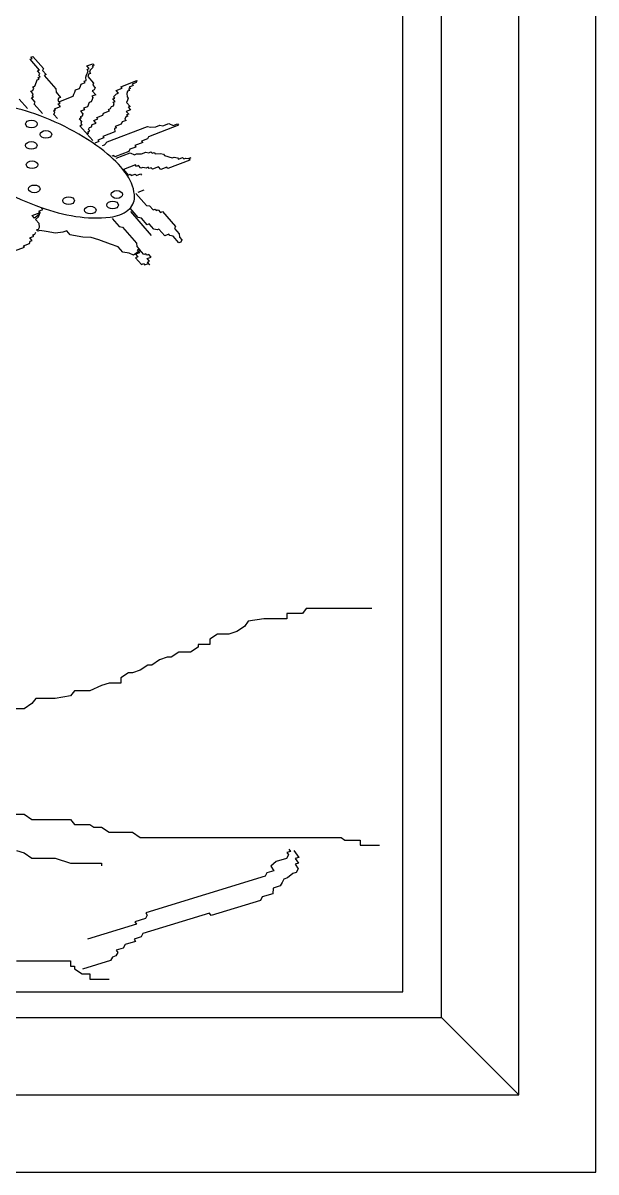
# Model space of a CAD drawing. Header units: millimetres. Extents: x 3060 to 28796, y 18778 to 36190.
# Drawn here: x 9273.6 to 9451.6, y 35623.8 to 35981 of the extents above; entities that cross this region are included whole.
import ezdxf

# ---------------------------------------------------------------- set-up
doc = ezdxf.new("R2010")
doc.units = ezdxf.units.MM

# ---------------------------------------------------------------- blocks, each defined once
blk = doc.blocks.new('A$C6FB662AA')
for p, q in [((1883.86, 1580.84), (1883.86, 2060.84)), ((1859.86, 1604.84), (1859.86, 2036.84)), ((1835.86, 1628.84), (1835.86, 2012.84)), ((1823.86, 1636.84), (1823.86, 2004.84)), ((1708.09, 1926.74), (1708.72, 1926.98)), ((1710.98, 1923.42), (1708.09, 1926.74)), ((1708.35, 1927.4), (1708.98, 1927.64)), ((1708.72, 1926.98), (1708.35, 1927.4)), ((1708.98, 1927.64), (1712.23, 1923.9)), ((1725.7, 1924.67), (1727.57, 1925.39)), ((1727.57, 1925.39), (1727.93, 1924.97)), ((1710.36, 1923.18), (1710.98, 1923.42)), ((1711.08, 1922.35), (1710.36, 1923.18)), ((1710.82, 1921.69), (1711.08, 1922.35)), ((1712.23, 1923.9), (1711.96, 1923.24)), ((1711.96, 1923.24), (1713.05, 1922)), ((1713.05, 1922), (1712.42, 1921.76)), ((1712.42, 1921.76), (1716.03, 1917.6)), ((1725.38, 1921.21), (1725.64, 1921.87)), ((1725.64, 1921.87), (1725.9, 1922.53)), ((1726.43, 1923.84), (1725.7, 1924.67)), ((1725.8, 1923.6), (1726.43, 1923.84)), ((1726.16, 1923.18), (1725.8, 1923.6)), ((1725.9, 1922.53), (1726.16, 1923.18)), ((1726.26, 1922.11), (1726, 1921.45)), ((1726.89, 1922.35), (1726.26, 1922.11)), ((1726.79, 1923.42), (1726.52, 1922.77)), ((1726.52, 1922.77), (1726.89, 1922.35)), ((1727.67, 1924.32), (1726.79, 1923.42)), ((1727.93, 1924.97), (1727.31, 1924.73)), ((1727.31, 1924.73), (1727.67, 1924.32)), ((1708.88, 1918.17), (1709.51, 1918.41)), ((1709.24, 1917.76), (1708.88, 1918.17)), ((1709.51, 1918.41), (1710.03, 1919.72)), ((1710.03, 1919.72), (1710.29, 1920.38)), ((1710.29, 1920.38), (1710.92, 1920.62)), ((1710.55, 1921.04), (1711.18, 1921.28)), ((1710.92, 1920.62), (1710.55, 1921.04)), ((1711.18, 1921.28), (1710.82, 1921.69)), ((1723.44, 1917.69), (1723.71, 1918.35)), ((1723.71, 1918.35), (1723.97, 1919.01)), ((1723.97, 1919.01), (1725.21, 1919.49)), ((1724.85, 1919.9), (1725.48, 1920.14)), ((1725.21, 1919.49), (1724.85, 1919.9)), ((1725.48, 1920.14), (1725.38, 1921.21)), ((1726, 1921.45), (1727.8, 1919.38)), ((1727.8, 1919.38), (1727.54, 1918.72)), ((1727.54, 1918.72), (1728.26, 1917.89)), ((1736.3, 1918.22), (1741.28, 1920.14)), ((1736.66, 1917.8), (1736.3, 1918.22)), ((1740.14, 1918.59), (1738.89, 1918.11)), ((1741.02, 1919.49), (1739.78, 1919.01)), ((1739.78, 1919.01), (1740.14, 1918.59)), ((1741.28, 1920.14), (1741.02, 1919.49)), ((1708.36, 1916.86), (1708.98, 1917.1)), ((1709.08, 1916.03), (1708.36, 1916.86)), ((1708.56, 1914.72), (1709.18, 1914.96)), ((1709.64, 1913.47), (1708.56, 1914.72)), ((1708.82, 1915.37), (1709.08, 1916.03)), ((1709.18, 1914.96), (1708.82, 1915.37)), ((1708.98, 1917.1), (1709.24, 1917.76)), ((1716.03, 1917.6), (1716.13, 1916.53)), ((1716.13, 1916.53), (1717.57, 1914.87)), ((1716.95, 1914.63), (1716.69, 1913.98)), ((1717.57, 1914.87), (1716.95, 1914.63)), ((1717.05, 1913.56), (1721.41, 1915.24)), ((1721.41, 1915.24), (1721.67, 1915.9)), ((1721.67, 1915.9), (1721.94, 1916.56)), ((1721.94, 1916.56), (1722.2, 1917.21)), ((1722.2, 1917.21), (1723.44, 1917.69)), ((1728.46, 1915.75), (1727.22, 1915.27)), ((1727.22, 1915.27), (1727.58, 1914.85)), ((1727.58, 1914.85), (1727.31, 1914.2)), ((1728, 1917.23), (1727.38, 1916.99)), ((1727.38, 1916.99), (1728.46, 1915.75)), ((1728.26, 1917.89), (1728, 1917.23)), ((1733.74, 1914.46), (1734.37, 1914.7)), ((1734, 1915.11), (1734.89, 1916.01)), ((1734.37, 1914.7), (1734, 1915.11)), ((1734.79, 1917.08), (1736.66, 1917.8)), ((1735.51, 1916.25), (1734.79, 1917.08)), ((1734.89, 1916.01), (1735.51, 1916.25)), ((1738.37, 1916.8), (1738.1, 1916.14)), ((1738.1, 1916.14), (1738.2, 1915.07)), ((1738.2, 1915.07), (1738.56, 1914.66)), ((1738.56, 1914.66), (1738.3, 1914)), ((1738.99, 1917.04), (1738.37, 1916.8)), ((1739.25, 1917.7), (1738.63, 1917.45)), ((1738.63, 1917.45), (1738.99, 1917.04)), ((1738.89, 1918.11), (1739.25, 1917.7)), ((1704.72, 1914.35), (1707.24, 1911.44)), ((1709.38, 1912.82), (1709.64, 1913.47)), ((1711.9, 1909.91), (1709.38, 1912.82)), ((1715.64, 1911.35), (1717.51, 1912.07)), ((1716, 1910.94), (1715.64, 1911.35)), ((1716.69, 1913.98), (1717.05, 1913.56)), ((1716.79, 1912.9), (1717.41, 1913.14)), ((1717.51, 1912.07), (1716.79, 1912.9)), ((1717.41, 1913.14), (1717.05, 1913.56)), ((1725.02, 1911.09), (1723.77, 1910.61)), ((1725.9, 1911.99), (1724.66, 1911.51)), ((1724.66, 1911.51), (1725.02, 1911.09)), ((1726.43, 1913.3), (1725.9, 1911.99)), ((1727.05, 1913.54), (1726.43, 1913.3)), ((1727.31, 1914.2), (1727.05, 1913.54)), ((1732.43, 1911.18), (1733.05, 1911.42)), ((1732.79, 1910.76), (1732.43, 1911.18)), ((1733.05, 1911.42), (1733.32, 1912.08)), ((1733.32, 1912.08), (1733.94, 1912.32)), ((1734.46, 1913.63), (1733.74, 1914.46)), ((1733.84, 1913.39), (1734.46, 1913.63)), ((1734.2, 1912.97), (1733.84, 1913.39)), ((1733.94, 1912.32), (1734.2, 1912.97)), ((1739.22, 1911.03), (1737.97, 1910.55)), ((1738.3, 1914), (1738.04, 1913.34)), ((1738.04, 1913.34), (1739.12, 1912.1)), ((1739.12, 1912.1), (1738.5, 1911.86)), ((1738.5, 1911.86), (1739.22, 1911.03)), ((1715.38, 1910.7), (1716, 1910.94)), ((1715.74, 1910.28), (1715.38, 1910.7)), ((1715.48, 1909.62), (1715.74, 1910.28)), ((1716.56, 1908.38), (1715.48, 1909.62)), ((1723.97, 1908.47), (1723.35, 1908.23)), ((1723.35, 1908.23), (1724.07, 1907.4)), ((1724.23, 1909.12), (1723.61, 1908.88)), ((1723.61, 1908.88), (1723.97, 1908.47)), ((1723.77, 1910.61), (1724.5, 1909.78)), ((1724.5, 1909.78), (1724.23, 1909.12)), ((1727.91, 1907.77), (1729.15, 1908.25)), ((1728.63, 1906.94), (1727.91, 1907.77)), ((1728.79, 1908.66), (1730.66, 1909.39)), ((1729.15, 1908.25), (1728.79, 1908.66)), ((1730.66, 1909.39), (1730.92, 1910.04)), ((1730.92, 1910.04), (1732.79, 1910.76)), ((1737.91, 1907.75), (1736.66, 1907.27)), ((1737.81, 1908.82), (1737.55, 1908.16)), ((1737.55, 1908.16), (1737.91, 1907.75)), ((1738.43, 1909.06), (1737.81, 1908.82)), ((1737.97, 1910.55), (1738.7, 1909.72)), ((1738.7, 1909.72), (1738.07, 1909.47)), ((1738.07, 1909.47), (1738.43, 1909.06)), ((1724.17, 1906.32), (1723.55, 1906.08)), ((1723.55, 1906.08), (1726.07, 1903.18)), ((1724.07, 1907.4), (1723.81, 1906.74)), ((1723.81, 1906.74), (1724.17, 1906.32)), ((1725.97, 1904.25), (1726.6, 1904.49)), ((1726.33, 1903.83), (1725.97, 1904.25)), ((1726.24, 1904.9), (1726.5, 1905.56)), ((1726.6, 1904.49), (1726.24, 1904.9)), ((1726.5, 1905.56), (1727.12, 1905.8)), ((1727.12, 1905.8), (1727.38, 1906.46)), ((1727.38, 1906.46), (1728.63, 1906.94)), ((1734.37, 1904.16), (1730.63, 1902.72)), ((1732.07, 1901.06), (1744.53, 1905.87)), ((1734.89, 1905.47), (1734.27, 1905.23)), ((1734.27, 1905.23), (1734.37, 1904.16)), ((1736.4, 1906.61), (1734.53, 1905.89)), ((1734.53, 1905.89), (1734.89, 1905.47)), ((1736.66, 1907.27), (1736.4, 1906.61)), ((1744.53, 1905.87), (1745.52, 1905.69)), ((1754.18, 1906.26), (1744.83, 1902.65)), ((1745.52, 1905.69), (1747.13, 1905.76)), ((1747.13, 1905.76), (1748.37, 1906.24)), ((1748.37, 1906.24), (1749.36, 1906.07)), ((1749.36, 1906.07), (1751.22, 1906.79)), ((1751.22, 1906.79), (1752.57, 1906.2)), ((1752.57, 1906.2), (1753.82, 1906.68)), ((1753.82, 1906.68), (1754.18, 1906.26)), ((1725.71, 1903.59), (1726.33, 1903.83)), ((1727.52, 1901.51), (1725.71, 1903.59)), ((1729.48, 1901.17), (1728.24, 1900.68)), ((1730.99, 1902.3), (1729.12, 1901.58)), ((1729.12, 1901.58), (1729.48, 1901.17)), ((1730.63, 1902.72), (1730.99, 1902.3)), ((1731.19, 1900.16), (1732.07, 1901.06)), ((1743.06, 1900.86), (1740.57, 1899.9)), ((1744.57, 1902), (1742.7, 1901.28)), ((1742.7, 1901.28), (1743.06, 1900.86)), ((1744.83, 1902.65), (1744.57, 1902)), ((1730.57, 1899.92), (1731.19, 1900.16)), ((1734.08, 1896.84), (1733.45, 1896.6)), ((1734.44, 1896.42), (1734.08, 1896.84)), ((1738.8, 1898.11), (1734.44, 1896.42)), ((1734.8, 1896.01), (1739.16, 1897.69)), ((1739.06, 1898.76), (1738.8, 1898.11)), ((1740.93, 1899.48), (1739.06, 1898.76)), ((1739.16, 1897.69), (1740.5, 1897.1)), ((1740.5, 1897.1), (1741.13, 1897.34)), ((1740.57, 1899.9), (1740.93, 1899.48)), ((1741.13, 1897.34), (1742.73, 1897.41)), ((1742.73, 1897.41), (1743.98, 1897.89)), ((1743.98, 1897.89), (1744.96, 1897.71)), ((1744.96, 1897.71), (1745.59, 1897.95)), ((1745.59, 1897.95), (1745.95, 1897.54)), ((1745.95, 1897.54), (1746.57, 1897.78)), ((1746.57, 1897.78), (1746.93, 1897.36)), ((1746.93, 1897.36), (1748.54, 1897.43)), ((1748.54, 1897.43), (1749.52, 1897.25)), ((1749.52, 1897.25), (1749.88, 1896.84)), ((1749.88, 1896.84), (1752.21, 1896.07)), ((1740.8, 1893.89), (1737.06, 1892.44)), ((1741.16, 1893.47), (1740.8, 1893.89)), ((1741.78, 1893.71), (1741.16, 1893.47)), ((1742.51, 1892.88), (1741.78, 1893.71)), ((1744.74, 1893.19), (1744.11, 1892.95)), ((1745.1, 1892.77), (1744.74, 1893.19)), ((1747.95, 1893.32), (1746.08, 1892.6)), ((1748.67, 1892.49), (1747.95, 1893.32)), ((1750.54, 1893.21), (1748.67, 1892.49)), ((1750.9, 1892.79), (1750.54, 1893.21)), ((1757.75, 1895.44), (1750.9, 1892.79)), ((1752.21, 1896.07), (1752.83, 1896.31)), ((1752.83, 1896.31), (1753.82, 1896.14)), ((1753.82, 1896.14), (1754.18, 1895.72)), ((1754.18, 1895.72), (1755.43, 1896.21)), ((1755.43, 1896.21), (1755.79, 1895.79)), ((1755.79, 1895.79), (1756.41, 1896.03)), ((1756.41, 1896.03), (1757.39, 1895.86)), ((1757.39, 1895.86), (1758.02, 1896.1)), ((1758.02, 1896.1), (1757.39, 1895.86)), ((1757.39, 1895.86), (1757.75, 1895.44)), ((1737.06, 1892.44), (1738.5, 1890.78)), ((1738.5, 1890.78), (1739.13, 1891.02)), ((1739.13, 1891.02), (1739.49, 1890.61)), ((1739.49, 1890.61), (1740.73, 1891.09)), ((1740.73, 1891.09), (1741.1, 1890.67)), ((1741.1, 1890.67), (1742.34, 1891.15)), ((1742.34, 1891.15), (1742.7, 1890.74)), ((1743.13, 1893.12), (1742.51, 1892.88)), ((1744.11, 1892.95), (1743.13, 1893.12)), ((1745.72, 1893.01), (1745.1, 1892.77)), ((1746.08, 1892.6), (1745.72, 1893.01)), ((1743.46, 1886.04), (1741.59, 1885.32)), ((1740.97, 1885.08), (1744.21, 1881.34)), ((1708.7, 1878.16), (1711.19, 1879.12)), ((1711.19, 1879.12), (1710.57, 1878.88)), ((1710.57, 1878.88), (1710.93, 1878.47)), ((1710.67, 1877.81), (1711.19, 1879.12)), ((1710.83, 1879.54), (1712.08, 1880.02)), ((1711.19, 1879.12), (1710.83, 1879.54)), ((1712.08, 1880.02), (1711.71, 1880.44)), ((1741.66, 1877.58), (1739.13, 1880.48)), ((1739.23, 1879.41), (1745.73, 1871.94)), ((1744.21, 1881.34), (1745.2, 1881.16)), ((1745.2, 1881.16), (1746.28, 1879.92)), ((1746.28, 1879.92), (1746.9, 1880.16)), ((1746.9, 1880.16), (1747.26, 1879.74)), ((1747.26, 1879.74), (1747.89, 1879.98)), ((1747.89, 1879.98), (1748.61, 1879.15)), ((1748.61, 1879.15), (1749.23, 1879.39)), ((1749.23, 1879.39), (1753.2, 1874.82)), ((1709.42, 1877.33), (1708.7, 1878.16)), ((1710.93, 1878.47), (1709.42, 1877.33)), ((1709.78, 1876.92), (1710.67, 1877.81)), ((1710.86, 1875.67), (1709.78, 1876.92)), ((1710.96, 1874.6), (1710.86, 1875.67)), ((1733.62, 1877.25), (1735.79, 1874.76)), ((1742.64, 1877.4), (1741.66, 1877.58)), ((1744.45, 1875.32), (1742.64, 1877.4)), ((1745.07, 1875.57), (1744.45, 1875.32)), ((1746.51, 1873.9), (1745.07, 1875.57)), ((1708.04, 1871.25), (1709.29, 1871.73)), ((1708.93, 1872.15), (1709.55, 1872.39)), ((1709.29, 1871.73), (1708.93, 1872.15)), ((1709.55, 1872.39), (1709.81, 1873.05)), ((1710.08, 1873.7), (1710.7, 1873.94)), ((1710.44, 1873.29), (1710.08, 1873.7)), ((1711.06, 1873.53), (1710.44, 1873.29)), ((1710.7, 1873.94), (1710.96, 1874.6)), ((1713.03, 1873.18), (1711.06, 1873.53)), ((1715.98, 1872.65), (1713.03, 1873.18)), ((1718.21, 1872.96), (1715.98, 1872.65)), ((1719.46, 1873.44), (1718.21, 1872.96)), ((1720.54, 1872.2), (1719.46, 1873.44)), ((1721.52, 1872.02), (1720.54, 1872.2)), ((1724.47, 1871.5), (1721.52, 1872.02)), ((1735.79, 1874.76), (1736.77, 1874.58)), ((1736.77, 1874.58), (1741.1, 1869.6)), ((1747.5, 1873.73), (1746.51, 1873.9)), ((1748.12, 1873.97), (1747.5, 1873.73)), ((1749.92, 1871.89), (1748.12, 1873.97)), ((1751.17, 1872.37), (1749.92, 1871.89)), ((1751.53, 1871.96), (1751.17, 1872.37)), ((1752.51, 1871.78), (1751.53, 1871.96)), ((1754.32, 1869.71), (1752.51, 1871.78)), ((1753.2, 1874.82), (1752.94, 1874.17)), ((1752.94, 1874.17), (1754.38, 1872.51)), ((1754.38, 1872.51), (1754.48, 1871.43)), ((1703.26, 1867.19), (1706.37, 1868.39)), ((1706.01, 1868.8), (1707.88, 1869.53)), ((1706.37, 1868.39), (1706.01, 1868.8)), ((1707.88, 1869.53), (1708.14, 1870.18)), ((1708.77, 1870.42), (1708.04, 1871.25)), ((1708.14, 1870.18), (1708.77, 1870.42)), ((1727.07, 1871.39), (1724.47, 1871.5)), ((1729.39, 1870.62), (1727.07, 1871.39)), ((1733.07, 1869.27), (1729.39, 1870.62)), ((1735.4, 1868.5), (1733.07, 1869.27)), ((1736.84, 1866.84), (1735.4, 1868.5)), ((1741.1, 1869.6), (1741.2, 1868.52)), ((1741.2, 1868.52), (1741.92, 1867.69)), ((1754.94, 1869.95), (1754.32, 1869.71)), ((1754.48, 1871.43), (1755.2, 1870.6)), ((1755.2, 1870.6), (1754.94, 1869.95)), ((1738.81, 1866.49), (1736.84, 1866.84)), ((1740.15, 1865.9), (1738.81, 1866.49)), ((1742.28, 1867.28), (1740.15, 1865.9)), ((1742.02, 1866.62), (1740.77, 1866.14)), ((1740.77, 1866.14), (1741.5, 1865.31)), ((1741.5, 1865.31), (1740.87, 1865.07)), ((1740.87, 1865.07), (1742.68, 1862.99)), ((1741.92, 1867.69), (1741.3, 1867.45)), ((1741.3, 1867.45), (1742.02, 1866.62)), ((1743.37, 1866.03), (1741.92, 1867.69)), ((1741.92, 1867.69), (1742.28, 1867.28)), ((1743.99, 1866.27), (1743.37, 1866.03)), ((1744.35, 1865.86), (1743.99, 1866.27)), ((1744.97, 1866.1), (1744.35, 1865.86)), ((1744.45, 1864.79), (1745.69, 1865.27)), ((1745.17, 1863.96), (1744.45, 1864.79)), ((1745.69, 1865.27), (1744.97, 1866.1)), ((1742.68, 1862.99), (1743.3, 1863.23)), ((1743.3, 1863.23), (1743.66, 1862.82)), ((1743.66, 1862.82), (1744.91, 1863.3)), ((1744.55, 1863.72), (1745.17, 1863.96)), ((1745.27, 1862.88), (1744.55, 1863.72)), ((1744.91, 1863.3), (1745.27, 1862.88)), ((1792.66, 1754.44), (1787.86, 1754.44)), ((1787.86, 1754.44), (1787.86, 1752.84)), ((1793.86, 1756.04), (1792.66, 1754.44)), ((1814.26, 1756.04), (1793.86, 1756.04)), ((1774.66, 1750.44), (1772.26, 1748.84)), ((1775.86, 1752.04), (1774.66, 1750.44)), ((1780.66, 1752.84), (1775.86, 1752.04)), ((1787.86, 1752.84), (1780.66, 1752.84)), ((1766.26, 1748.04), (1763.86, 1746.44)), ((1769.86, 1748.04), (1766.26, 1748.04)), ((1772.26, 1748.84), (1769.86, 1748.04)), ((1760.26, 1744.04), (1757.86, 1742.44)), ((1763.86, 1744.84), (1760.26, 1744.84)), ((1760.26, 1744.84), (1760.26, 1744.04)), ((1763.86, 1746.44), (1763.86, 1744.84)), ((1748.26, 1740.04), (1745.86, 1738.44)), ((1750.66, 1740.84), (1748.26, 1740.04)), ((1751.86, 1740.84), (1750.66, 1740.84)), ((1754.26, 1742.44), (1751.86, 1740.84)), ((1757.86, 1742.44), (1754.26, 1742.44)), ((1738.66, 1736.04), (1736.26, 1734.44)), ((1739.86, 1736.04), (1738.66, 1736.04)), ((1742.26, 1736.84), (1739.86, 1736.04)), ((1744.66, 1738.44), (1742.26, 1736.84)), ((1745.86, 1738.44), (1744.66, 1738.44)), ((1732.66, 1732.84), (1730.26, 1732.04)), ((1736.26, 1732.84), (1732.66, 1732.84)), ((1736.26, 1734.44), (1736.26, 1732.84)), ((1721.86, 1730.44), (1720.66, 1728.84)), ((1726.66, 1730.44), (1721.86, 1730.44)), ((1730.26, 1732.04), (1726.66, 1730.44)), ((1708.66, 1726.44), (1706.26, 1724.84)), ((1709.86, 1728.04), (1708.66, 1726.44)), ((1715.86, 1728.04), (1709.86, 1728.04)), ((1720.66, 1728.84), (1715.86, 1728.04)), ((1706.26, 1724.84), (1702.66, 1724.84)), ((1682.26, 1692.04), (1706.26, 1692.04)), ((1706.26, 1692.04), (1708.66, 1690.44)), ((1708.66, 1690.44), (1720.66, 1690.44)), ((1720.66, 1690.44), (1721.86, 1688.84)), ((1721.86, 1688.84), (1726.66, 1688.84)), ((1726.66, 1688.84), (1727.86, 1688.04)), ((1727.86, 1688.04), (1730.26, 1688.04)), ((1730.26, 1688.04), (1732.66, 1686.44)), ((1732.66, 1686.44), (1739.86, 1686.44)), ((1739.86, 1686.44), (1742.26, 1684.84)), ((1742.26, 1684.84), (1804.66, 1684.84)), ((1804.66, 1684.84), (1805.86, 1684.04)), ((1805.86, 1684.04), (1810.66, 1684.04)), ((1810.66, 1684.04), (1810.66, 1682.44)), ((1810.66, 1682.44), (1816.66, 1682.44)), ((1703.86, 1680.84), (1706.26, 1680.04)), ((1706.26, 1680.04), (1708.66, 1678.44)), ((1788.36, 1679.41), (1787.77, 1678.35)), ((1788.95, 1680.47), (1787.86, 1680.13)), ((1787.86, 1680.13), (1788.36, 1679.41)), ((1788.45, 1681.2), (1788.95, 1680.47)), ((1790.04, 1680.8), (1791.54, 1678.62)), ((1708.66, 1678.44), (1715.86, 1678.44)), ((1715.86, 1678.44), (1720.66, 1676.84)), ((1720.66, 1676.84), (1730.26, 1676.84)), ((1730.26, 1676.84), (1730.26, 1676.04)), ((1784.5, 1677.34), (1782.82, 1675.95)), ((1782.82, 1675.95), (1783.83, 1674.49)), ((1787.77, 1678.35), (1784.5, 1677.34)), ((1791.46, 1676.83), (1790.37, 1676.5)), ((1790.37, 1676.5), (1791.37, 1675.05)), ((1791.54, 1678.62), (1790.45, 1678.29)), ((1790.45, 1678.29), (1791.46, 1676.83)), ((1781.06, 1672.77), (1743.99, 1661.4)), ((1781.64, 1673.83), (1781.06, 1672.77)), ((1783.83, 1674.49), (1781.64, 1673.83)), ((1786.92, 1671.92), (1786.33, 1670.86)), ((1788.01, 1672.26), (1786.92, 1671.92)), ((1789.69, 1673.65), (1788.01, 1672.26)), ((1790.78, 1673.99), (1789.69, 1673.65)), ((1791.37, 1675.05), (1790.78, 1673.99)), ((1783.56, 1669.13), (1783.47, 1667.34)), ((1785.74, 1669.8), (1783.56, 1669.13)), ((1786.33, 1670.86), (1785.74, 1669.8)), ((1779.61, 1665.28), (1764.35, 1660.6)), ((1780.2, 1666.34), (1779.61, 1665.28)), ((1783.47, 1667.34), (1780.2, 1666.34)), ((1763.85, 1661.33), (1743.13, 1654.98)), ((1743.99, 1661.4), (1744.49, 1660.68)), ((1764.35, 1660.6), (1763.85, 1661.33)), ((1741.13, 1657.89), (1725.86, 1653.21)), ((1743.9, 1659.62), (1740.63, 1658.61)), ((1740.63, 1658.61), (1741.13, 1657.89)), ((1744.49, 1660.68), (1743.9, 1659.62)), ((1742.54, 1653.92), (1740.36, 1653.25)), ((1743.13, 1654.98), (1742.54, 1653.92)), ((1737.01, 1650.46), (1734.83, 1649.79)), ((1737.59, 1651.52), (1737.01, 1650.46)), ((1740.87, 1652.52), (1737.59, 1651.52)), ((1740.36, 1653.25), (1740.87, 1652.52)), ((1733.65, 1647.67), (1733.06, 1646.61)), ((1734.74, 1648), (1733.65, 1647.67)), ((1735.33, 1649.06), (1734.74, 1648)), ((1734.83, 1649.79), (1735.33, 1649.06)), ((1703.86, 1646.44), (1720.66, 1646.44)), ((1720.66, 1646.44), (1720.66, 1644.84)), ((1720.66, 1644.84), (1721.86, 1644.84)), ((1721.86, 1644.84), (1721.86, 1644.04)), ((1721.86, 1644.04), (1724.26, 1642.44)), ((1733.06, 1646.61), (1724.34, 1643.93)), ((1724.26, 1642.44), (1726.66, 1642.44)), ((1726.66, 1642.44), (1726.66, 1640.84)), ((1726.66, 1640.84), (1732.66, 1640.84)), ((1271.86, 1636.84), (1823.86, 1636.84)), ((1259.86, 1628.84), (1835.86, 1628.84)), ((1835.86, 1628.84), (1859.86, 1604.84)), ((1235.86, 1604.84), (1859.86, 1604.84)), ((1211.86, 1580.84), (1883.86, 1580.84))]:
    blk.add_line(p, q)
for centre, major_axis, start_param, end_param in [((1687.97, 1882.99), (-45.6, 0), 4.219708, 4.473924), ((1674.46, 1866.21), (-74.18, 0), 4.020586, 4.219708), ((1674.46, 1866.21), (74.18, 0), 0.679871, 0.878993), ((1696.68, 1878.18), (45.6, 0), 0.425655, 0.679871), ((1714.51, 1883.58), (26.02, 0), 0.012824, 0.425655), ((1746.57, 1924.24), (74.18, 0), 4.020586, 4.219708), ((1731.35, 1883.72), (-9.18, 0), 2.44979, 3.154417), ((1733.05, 1907.46), (45.6, 0), 4.219708, 4.473924), ((1731.35, 1883.72), (-9.18, 0), 1.745163, 2.44979), ((1728.43, 1894.78), (-26.02, 0), 1.332332, 1.745163)]:
    blk.add_ellipse(centre, major_axis=major_axis, ratio=0.666667, start_param=start_param, end_param=end_param)
for centre, major_axis in [((1708.49, 1906.65), (1.8, 0)), ((1712.99, 1903.39), (1.8, 0)), ((1708.46, 1899.98), (1.8, 0)), ((1708.69, 1893.97), (-1.8, 0)), ((1709.38, 1886.47), (1.8, 0)), ((1720.04, 1882.82), (-1.8, 0)), ((1733.72, 1881.44), (1.8, 0)), ((1735.03, 1884.72), (-1.8, 0)), ((1726.77, 1879.87), (-1.8, 0))]:
    blk.add_ellipse(centre, major_axis=major_axis, ratio=0.666667)

msp = doc.modelspace()

# ---------------------------------------------------------------- block references
msp.add_blockref('A$C6FB662AA', (7567.73, 34042.96))

doc.saveas('drawing.dxf')
